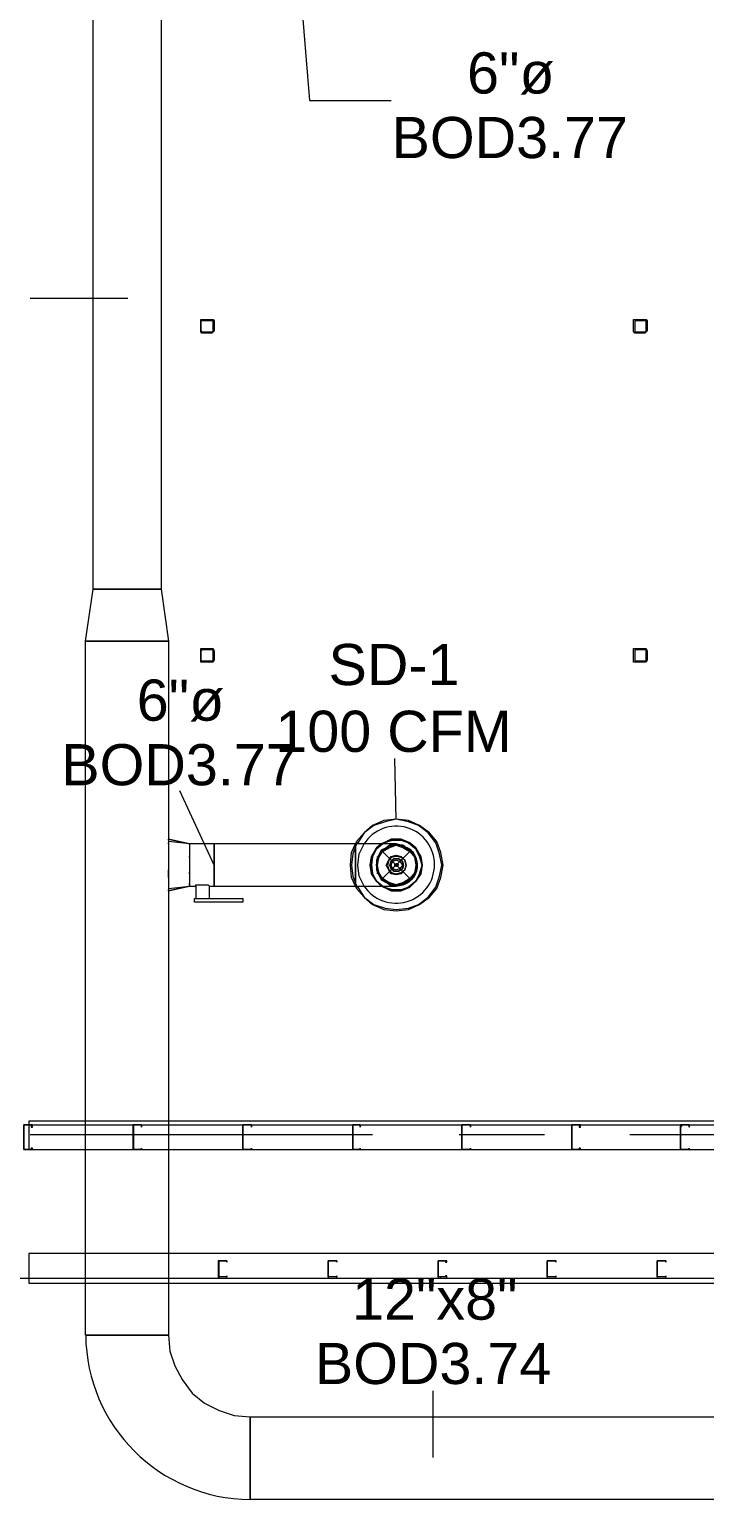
# Model space of a CAD drawing. Header units: metres. Extents: x 98 to 337, y -7 to 53.
# Drawn here: x 138.79 to 141.29, y 24.5 to 29.94 of the extents above; entities that cross this region are included whole.
import ezdxf

# ---------------------------------------------------------------- set-up
doc = ezdxf.new("R2010")
doc.units = ezdxf.units.M
doc.layers.add('HVAC - Ductos', color=5, linetype='Continuous', lineweight=0)
doc.layers.add('PDF_Text', color=7, linetype='Continuous', lineweight=0)
doc.layers.add('PDF_Geometry', color=7, linetype='Continuous', lineweight=0, true_color=0xaaaaaa)
doc.styles.add('PDF Helvetica', font='')
doc.styles.get('PDF Helvetica').set_extended_font_data('Helvetica')

msp = doc.modelspace()

# ---------------------------------------------------------------- linework, layer by layer
at = {"layer": 'HVAC - Ductos', "lineweight": 0}
for points in [[(139.0223, 27.8705), (139.0223, 31.6825), (139.2742, 31.6825), (139.2742, 27.8705)], [(139.2742, 27.8705), (139.3017, 27.6781), (138.9947, 27.6781), (139.0223, 27.8705)], [(138.9947, 25.1078), (138.9947, 27.6781), (139.3017, 27.6781), (139.3017, 25.1078)], [(139.3017, 26.9451), (139.3797, 26.9268), (139.3017, 26.9451), (139.3017, 26.9405)], [(140.0715, 26.7893), (140.0532, 26.8168), (140.0486, 26.8489), (140.0532, 26.8809), (140.0715, 26.913), (140.0898, 26.9268), (140.0715, 26.913), (140.0532, 26.8809), (140.0486, 26.8489), (140.0532, 26.8168), (140.0715, 26.7893), (140.0898, 26.7709)], [(140.0715, 26.9084), (140.0577, 26.8809), (140.0715, 26.9084), (140.0943, 26.9268)], [(140.209, 26.8947), (140.1677, 26.9222), (140.1219, 26.9222), (140.0852, 26.8947), (140.0715, 26.8489), (140.0852, 26.8031), (140.1219, 26.7755), (140.1677, 26.7755), (140.209, 26.8031), (140.2227, 26.8489)], [(140.2135, 26.8213), (140.1952, 26.7985), (140.1723, 26.7847), (140.1448, 26.7755), (140.1173, 26.7847), (140.0943, 26.7985), (140.0806, 26.8213), (140.0761, 26.8489), (140.0806, 26.8763), (140.0943, 26.8992), (140.1173, 26.913), (140.1448, 26.9222), (140.1723, 26.913), (140.1952, 26.8992), (140.2135, 26.8763), (140.2181, 26.8489)], [(140.0898, 26.7709), (140.0989, 26.7664), (140.1265, 26.7527), (140.1631, 26.7527), (140.1952, 26.7664), (140.2181, 26.7893), (140.2364, 26.8168), (140.241, 26.8489), (140.2364, 26.8809), (140.2181, 26.913), (140.1952, 26.9314), (140.1631, 26.9451), (140.1265, 26.9451), (140.0989, 26.9314), (140.0898, 26.9268), (140.0989, 26.9314), (140.1265, 26.9451), (140.1631, 26.9451), (140.1952, 26.9314), (140.2181, 26.913), (140.2364, 26.8809), (140.241, 26.8489), (140.2318, 26.8168), (140.2181, 26.7893), (140.1906, 26.7664), (140.1631, 26.7572), (140.131, 26.7572), (140.0989, 26.7664), (140.0943, 26.7709), (140.0989, 26.7664), (140.131, 26.7572), (140.1631, 26.7572), (140.1906, 26.7664), (140.2181, 26.7893), (140.2318, 26.8168), (140.241, 26.8489), (140.2318, 26.8809), (140.2181, 26.9084), (140.1906, 26.9314), (140.1631, 26.9405), (140.131, 26.9405), (140.0989, 26.9314), (140.0943, 26.9268), (140.0989, 26.9314), (140.131, 26.9405), (140.1631, 26.9405), (140.1906, 26.9314), (140.2181, 26.9084), (140.2318, 26.8809), (140.241, 26.8489), (140.2364, 26.8168), (140.2181, 26.7893), (140.1952, 26.7664), (140.1631, 26.7527), (140.1265, 26.7527), (140.0989, 26.7664)], [(139.3797, 26.8763), (139.3797, 26.8809)], [(140.0532, 26.8489), (140.0577, 26.8168), (140.0715, 26.7893), (140.0943, 26.7709), (140.0715, 26.7893), (140.0577, 26.8168), (140.0532, 26.8489), (140.0577, 26.8809)], [(140.1768, 26.8305), (140.1814, 26.8489), (140.1768, 26.8305), (140.1631, 26.8168), (140.1448, 26.8122), (140.1265, 26.8168), (140.1173, 26.8305), (140.1081, 26.8489), (140.1173, 26.8672), (140.1265, 26.8809), (140.1448, 26.8855), (140.1631, 26.8809), (140.1768, 26.8672), (140.1814, 26.8489), (140.1768, 26.8672), (140.1631, 26.8763), (140.1448, 26.8809), (140.1265, 26.8763), (140.1173, 26.8672), (140.1127, 26.8489), (140.1173, 26.8305), (140.1265, 26.8213), (140.1448, 26.8168), (140.1631, 26.8213)], [(140.1265, 26.8626), (140.1219, 26.8489), (140.1265, 26.8626), (140.1356, 26.8717), (140.154, 26.8717), (140.1677, 26.8626), (140.1723, 26.8489), (140.1677, 26.8626), (140.154, 26.8717), (140.1356, 26.8717)], [(140.1677, 26.8351), (140.1723, 26.8489), (140.1677, 26.8351), (140.154, 26.8259), (140.1356, 26.8259), (140.1265, 26.8351), (140.1219, 26.8489), (140.1265, 26.8351), (140.1356, 26.8259), (140.154, 26.8259)], [(140.1586, 26.8351), (140.1448, 26.8305), (140.131, 26.8351), (140.1265, 26.8489), (140.131, 26.8626), (140.1448, 26.8672), (140.1586, 26.8626), (140.1677, 26.8489)], [(140.1494, 26.8534), (140.1448, 26.8534), (140.1402, 26.8489), (140.1402, 26.8534), (140.1494, 26.8534), (140.154, 26.8489), (140.1494, 26.8443), (140.1402, 26.8443), (140.1402, 26.8489), (140.1448, 26.8443), (140.1494, 26.8443), (140.1494, 26.8489)], [(139.3797, 26.8168), (139.3797, 26.8213)], [(139.3017, 26.7572), (139.3017, 26.7527)], [(139.3797, 26.7755), (139.3797, 26.7801)], [(139.5767, 26.7251), (139.5767, 26.7114), (139.3979, 26.7114), (139.3979, 26.7251)], [(139.6042, 24.8054), (142.6189, 24.8054), (142.6189, 24.4985), (139.6042, 24.4985)]]:
    msp.add_lwpolyline(points, close=True, dxfattribs=at)
for points in [[(139.4529, 26.7251), (139.4529, 26.7709), (139.4713, 26.7709), (139.9936, 26.7709), (139.9981, 26.7618), (140.0257, 26.7297), (140.0577, 26.7022), (140.0989, 26.6839), (140.1448, 26.6793), (140.1906, 26.6839), (140.2318, 26.7022), (140.2685, 26.7297), (140.296, 26.7618), (140.3097, 26.8031), (140.3189, 26.8489), (140.3097, 26.8947), (140.296, 26.9359), (140.2685, 26.968), (140.2318, 26.9954), (140.1906, 27.0138), (140.1448, 27.0184), (140.0989, 27.0138), (140.0577, 26.9954), (140.0257, 26.968), (139.9981, 26.9359), (139.9936, 26.9268), (139.4713, 26.9268), (139.4713, 26.9222), (139.4713, 26.913), (139.4713, 26.9038), (139.4713, 26.8855), (139.4713, 26.8672), (139.4713, 26.8489), (139.4713, 26.8305), (139.4713, 26.8122), (139.4713, 26.7939), (139.4713, 26.7847), (139.4713, 26.7755), (139.4713, 26.7709), (139.4713, 26.7755), (139.4713, 26.7847), (139.4713, 26.7939), (139.4713, 26.8122), (139.4713, 26.8305), (139.4713, 26.8489), (139.4713, 26.8672), (139.4713, 26.8855), (139.4713, 26.9038), (139.4713, 26.913), (139.4713, 26.9222), (139.4713, 26.9268), (139.3797, 26.9268), (139.3797, 26.9222), (139.3797, 26.9176), (139.3797, 26.913), (139.3797, 26.9038), (139.3797, 26.8855), (139.3797, 26.8672), (139.3797, 26.8489), (139.3797, 26.8305), (139.3797, 26.8122), (139.3797, 26.7939), (139.3797, 26.7847), (139.3797, 26.7801), (139.3797, 26.7755), (139.3797, 26.7709), (139.4025, 26.7709), (139.4025, 26.7251), (139.4071, 26.7251), (139.4117, 26.7251), (139.4209, 26.7251), (139.4255, 26.7251), (139.4301, 26.7251), (139.4392, 26.7251), (139.4438, 26.7251), (139.4483, 26.7251)], [(139.3797, 26.9268), (139.3017, 26.9359), (139.3017, 26.9314), (139.3017, 26.9222), (139.3017, 26.9038), (139.3017, 26.8947), (139.3017, 26.8901), (139.3017, 26.8809), (139.3017, 26.8717), (139.3017, 26.8672)], [(139.3017, 26.9268), (139.3017, 26.9314)], [(139.9936, 26.7709), (139.9799, 26.8031), (139.9753, 26.8489), (139.9799, 26.8947), (139.9936, 26.9268)], [(139.9981, 26.9268), (139.9845, 26.8901), (139.9799, 26.8489), (139.9845, 26.8076), (139.9981, 26.7709)], [(139.9936, 26.7709), (139.9936, 26.7755), (139.9936, 26.7847), (139.9936, 26.7939), (139.9936, 26.8122), (139.9936, 26.8305), (139.9936, 26.8489), (139.9936, 26.8672), (139.9936, 26.8855), (139.9936, 26.9038), (139.9936, 26.913), (139.9936, 26.9222), (139.9936, 26.9268)], [(140.0257, 26.7709), (140.0073, 26.8076), (140.0027, 26.8489), (140.0073, 26.8901), (140.0257, 26.9268)], [(140.2135, 26.8168), (140.1998, 26.7985), (140.1814, 26.7847), (140.1631, 26.7801), (140.1448, 26.7755), (140.1265, 26.7801), (140.1081, 26.7847), (140.0943, 26.7985), (140.0806, 26.8122), (140.0761, 26.8305), (140.0715, 26.8489), (140.0761, 26.8672), (140.0806, 26.8855), (140.0943, 26.8992), (140.1081, 26.913), (140.1265, 26.9222), (140.1448, 26.9222), (140.1631, 26.9222), (140.1814, 26.913)], [(140.1402, 26.9222), (140.1265, 26.9222), (140.1081, 26.913), (140.0898, 26.9038), (140.0806, 26.8855), (140.0715, 26.8672), (140.0715, 26.8489), (140.0715, 26.8305), (140.0806, 26.8122), (140.0898, 26.7939), (140.1081, 26.7847), (140.1265, 26.7755), (140.1448, 26.7709)], [(140.0806, 26.8809), (140.0943, 26.8992), (140.1127, 26.913)], [(140.0898, 26.9038), (140.1998, 26.7939)], [(140.1998, 26.9038), (140.0898, 26.7939)], [(140.1127, 26.9176), (140.1173, 26.9176), (140.1173, 26.9222)], [(140.1219, 26.9176), (140.1448, 26.9222), (140.1723, 26.9176)], [(140.1723, 26.9222), (140.1768, 26.9176)], [(140.1768, 26.913), (140.1952, 26.9038)], [(140.186, 26.913), (140.1814, 26.913), (140.1998, 26.8992)], [(139.3017, 26.8626), (139.3017, 26.8397), (139.3017, 26.8351)], [(140.0761, 26.8259), (140.0715, 26.8489), (140.0761, 26.8717)], [(140.0761, 26.8763), (140.0761, 26.8809)], [(140.2135, 26.8809), (140.1998, 26.8992), (140.209, 26.8855), (140.2181, 26.8672), (140.2181, 26.8489), (140.2181, 26.8305), (140.209, 26.8122), (140.1998, 26.7985)], [(140.2135, 26.8809), (140.2181, 26.8763)], [(140.2135, 26.8717), (140.2181, 26.8489), (140.2135, 26.8259)], [(139.3017, 26.8031), (139.3017, 26.8076), (139.3017, 26.8305), (139.3017, 26.8168), (139.3017, 26.8076)], [(139.3017, 26.7985), (139.3017, 26.7939), (139.3017, 26.7755), (139.3017, 26.7664), (139.3017, 26.7618), (139.3797, 26.7709)], [(140.0761, 26.8168), (140.0761, 26.8213)], [(140.1127, 26.7847), (140.0943, 26.7985), (140.0806, 26.8168)], [(140.1952, 26.7939), (140.1768, 26.7847)], [(140.2181, 26.8213), (140.2135, 26.8168)], [(139.3017, 26.7527), (139.3797, 26.7709), (139.3017, 26.7527)], [(139.4025, 26.7709), (139.4025, 26.7755), (139.4071, 26.7755), (139.4117, 26.7755), (139.4209, 26.7755), (139.4301, 26.7755), (139.4392, 26.7755), (139.4438, 26.7755), (139.4483, 26.7755), (139.4529, 26.7709)], [(140.1173, 26.7801), (140.1127, 26.7801)], [(140.1723, 26.7801), (140.1448, 26.7755), (140.1219, 26.7801)], [(140.1768, 26.7801), (140.1723, 26.7801)], [(138.9947, 25.1078), (139.3017, 25.1078)], [(139.3017, 25.1078), (139.3063, 25.0483), (139.3247, 24.9933), (139.3521, 24.9429), (139.3888, 24.8925), (139.4346, 24.8558), (139.4896, 24.8283), (139.5445, 24.81), (139.6042, 24.8054)], [(139.6042, 24.8054), (139.6042, 24.4985)]]:
    msp.add_lwpolyline(points, dxfattribs=at)
for points in [[(140.0257, 26.7709, 0.74034), (140.2868, 26.8489, 0.757591), (140.0257, 26.9268)], [(140.1448, 26.9268), (140.1631, 26.9222), (140.1814, 26.913), (140.1631, 26.9222), (140.1448, 26.9268), (140.1402, 26.9222), (140.1448, 26.9268), (140.1402, 26.9268), (140.1219, 26.9268), (140.0898, 26.9268), (140.0532, 26.9268), (140.0119, 26.9268), (139.9936, 26.9268), (139.9936, 26.9222), (139.9936, 26.913), (139.9936, 26.9038), (139.9936, 26.8855), (139.9936, 26.8672), (139.9936, 26.8489), (139.9936, 26.8305), (139.9936, 26.8122), (139.9936, 26.7939), (139.9936, 26.7847), (139.9936, 26.7755), (139.9936, 26.7709), (140.0348, 26.7709), (140.0761, 26.7709), (140.1081, 26.7709), (140.131, 26.7709), (140.1448, 26.7709), (140.1631, 26.7755), (140.1814, 26.7847), (140.1998, 26.7939), (140.2135, 26.8122), (140.2181, 26.8305), (140.2227, 26.8489), (140.2181, 26.8672), (140.2135, 26.8855), (140.1998, 26.9038), (140.186, 26.913, -0.763195), (140.1448, 26.7709)]]:
    msp.add_lwpolyline(points, format="xyb", dxfattribs=at)
msp.add_arc((139.6093, 25.113), 0.6145, 180.4808, 269.5254, dxfattribs=at)
at = {"layer": 'PDF_Geometry', "lineweight": 0}
for points in [[(139.7599, 30.4638), (139.824, 29.6804), (140.1265, 29.6804)], [(139.1506, 28.9473), (138.7886, 28.9473)], [(139.4209, 28.8281), (139.4209, 28.8648), (139.4209, 28.8281)], [(139.4209, 27.6094), (139.4209, 27.6415), (139.4209, 27.6094)], [(138.7978, 25.8867), (139.1734, 25.8867)], [(139.201, 25.8867), (139.5767, 25.8867)], [(139.6088, 25.8867), (139.9845, 25.8867)], [(140.0119, 25.8867), (140.3922, 25.8867)], [(140.4197, 25.8867), (140.7954, 25.8867)], [(140.8274, 25.8867), (141.2031, 25.8867)], [(141.2306, 25.8867), (141.4597, 25.8867)], [(140.0577, 25.85), (138.7886, 25.85)], [(140.6946, 25.85), (140.3784, 25.85)], [(142.2799, 25.85), (141.0107, 25.85)], [(137.9868, 25.4102), (137.9868, 25.401), (137.9868, 25.3186), (138.3854, 25.3186), (138.7657, 25.3186), (138.7841, 25.3186), (141.4597, 25.3186), (141.4597, 25.4102)]]:
    msp.add_lwpolyline(points, dxfattribs=at)
for points in [[(139.4255, 28.8236), (139.4621, 28.8236), (139.4667, 28.8236), (139.4667, 28.8281), (139.4667, 28.8648), (139.4621, 28.8648), (139.4255, 28.8648), (139.4209, 28.8648), (139.4209, 28.8694), (139.4255, 28.8694), (139.4621, 28.8694), (139.4667, 28.8694), (139.4713, 28.8648), (139.4713, 28.8281), (139.4667, 28.8236), (139.4621, 28.819), (139.4255, 28.819), (139.4209, 28.8236), (139.4209, 28.8281)], [(141.0245, 28.8648), (141.0245, 28.8694), (141.0291, 28.8694), (141.0657, 28.8694), (141.0703, 28.8694), (141.0749, 28.8648), (141.0749, 28.8281), (141.0703, 28.8236), (141.0657, 28.819), (141.0291, 28.819), (141.0245, 28.8236), (141.0245, 28.8281)], [(141.0291, 28.8236), (141.0657, 28.8236), (141.0703, 28.8236), (141.0703, 28.8281), (141.0703, 28.8648), (141.0657, 28.8648), (141.0291, 28.8648), (141.0291, 28.8281)], [(139.4255, 27.6048), (139.4621, 27.6048), (139.4667, 27.6048), (139.4667, 27.6094), (139.4667, 27.6415), (139.4667, 27.646), (139.4621, 27.646), (139.4255, 27.646), (139.4209, 27.6415), (139.4209, 27.6506), (139.4255, 27.6506), (139.4621, 27.6506), (139.4667, 27.6506), (139.4713, 27.6415), (139.4713, 27.6094), (139.4667, 27.6002), (139.4621, 27.6002), (139.4255, 27.6002), (139.4209, 27.6002), (139.4209, 27.6094)], [(141.0245, 27.6415), (141.0245, 27.6506), (141.0291, 27.6506), (141.0657, 27.6506), (141.0703, 27.6506), (141.0749, 27.6415), (141.0749, 27.6094), (141.0703, 27.6002), (141.0657, 27.6002), (141.0291, 27.6002), (141.0245, 27.6002), (141.0245, 27.6094)], [(141.0291, 27.6048), (141.0657, 27.6048), (141.0703, 27.6048), (141.0703, 27.6094), (141.0703, 27.6415), (141.0703, 27.646), (141.0657, 27.646), (141.0291, 27.646), (141.0291, 27.6415), (141.0291, 27.6094)], [(138.7978, 25.8867), (138.7657, 25.8867), (138.7657, 25.8821), (138.7657, 25.7951), (138.7978, 25.7951), (138.7978, 25.7996), (138.7932, 25.7996), (138.7932, 25.7951), (138.7657, 25.7951), (138.7657, 25.8821), (138.7657, 25.8867), (138.7932, 25.8867), (138.7932, 25.8775), (138.7978, 25.8775)], [(141.4597, 25.9004), (138.7841, 25.9004), (138.7841, 25.8867), (138.7841, 25.7951), (141.4597, 25.7951)], [(139.201, 25.8867), (139.1734, 25.8867), (139.1689, 25.8867), (139.1689, 25.8821), (139.1689, 25.7951), (139.1734, 25.7951), (139.201, 25.7951), (139.201, 25.7996), (139.201, 25.7951), (139.1734, 25.7951), (139.1734, 25.8821), (139.1734, 25.8867), (139.201, 25.8867), (139.201, 25.8775)], [(139.6088, 25.8867), (139.5767, 25.8867), (139.5767, 25.8821), (139.5767, 25.7951), (139.6088, 25.7951), (139.6088, 25.7996), (139.6088, 25.7951), (139.5767, 25.7951), (139.5767, 25.8821), (139.5767, 25.8867), (139.6088, 25.8867), (139.6088, 25.8775)], [(140.0119, 25.8867), (139.9845, 25.8867), (139.9845, 25.8821), (139.9845, 25.7951), (140.0119, 25.7951), (140.0119, 25.7996), (140.0119, 25.7951), (139.9845, 25.7951), (139.9845, 25.8821), (139.9845, 25.8867), (140.0119, 25.8867), (140.0119, 25.8775)], [(140.4197, 25.8867), (140.3922, 25.8867), (140.3876, 25.8867), (140.3876, 25.8821), (140.3876, 25.7951), (140.3922, 25.7951), (140.4197, 25.7951), (140.4197, 25.7996), (140.4197, 25.7951), (140.3922, 25.7951), (140.3876, 25.7951), (140.3876, 25.8821), (140.3922, 25.8867), (140.4197, 25.8867), (140.4197, 25.8775)], [(140.8274, 25.8867), (140.7954, 25.8867), (140.7954, 25.8821), (140.7954, 25.7951), (140.8274, 25.7951), (140.8274, 25.7996), (140.8228, 25.7996), (140.8228, 25.7951), (140.7954, 25.7951), (140.7954, 25.8821), (140.7954, 25.8867), (140.8228, 25.8867), (140.8228, 25.8775), (140.8274, 25.8775)], [(141.2306, 25.8867), (141.2031, 25.8867), (141.1985, 25.8867), (141.1985, 25.8821), (141.1985, 25.7951), (141.2031, 25.7951), (141.2306, 25.7951), (141.2306, 25.7996), (141.2306, 25.7951), (141.2031, 25.7951), (141.1985, 25.7951), (141.1985, 25.8821), (141.2031, 25.8821), (141.2031, 25.8867), (141.2306, 25.8867), (141.2306, 25.8775)], [(141.4597, 25.4102), (138.7841, 25.4102), (138.7841, 25.3002), (141.4597, 25.3002)], [(139.5171, 25.3827), (139.4896, 25.3827), (139.485, 25.3827), (139.485, 25.3232), (139.4896, 25.3186), (139.5171, 25.3186), (139.5171, 25.3277), (139.5171, 25.3232), (139.4896, 25.3232), (139.4896, 25.3827), (139.5171, 25.3827), (139.5171, 25.3781)], [(139.9249, 25.3827), (139.8928, 25.3827), (139.8928, 25.3232), (139.8928, 25.3186), (139.9249, 25.3186), (139.9249, 25.3277), (139.9249, 25.3232), (139.8928, 25.3232), (139.8928, 25.3827), (139.9249, 25.3827), (139.9249, 25.3781)], [(140.3326, 25.3827), (140.3006, 25.3827), (140.3006, 25.3232), (140.3006, 25.3186), (140.3326, 25.3186), (140.3326, 25.3277), (140.3281, 25.3277), (140.3281, 25.3232), (140.3006, 25.3232), (140.3006, 25.3827), (140.3281, 25.3827), (140.3281, 25.3781), (140.3326, 25.3781)], [(140.7358, 25.3827), (140.7084, 25.3827), (140.7038, 25.3827), (140.7038, 25.3232), (140.7038, 25.3186), (140.7084, 25.3186), (140.7358, 25.3186), (140.7358, 25.3277), (140.7358, 25.3232), (140.7084, 25.3232), (140.7038, 25.3232), (140.7038, 25.3827), (140.7084, 25.3827), (140.7358, 25.3827), (140.7358, 25.3781)], [(141.1436, 25.3827), (141.1115, 25.3827), (141.1115, 25.3232), (141.1115, 25.3186), (141.1436, 25.3186), (141.1436, 25.3277), (141.1436, 25.3232), (141.1115, 25.3232), (141.1115, 25.3827), (141.1436, 25.3827), (141.1436, 25.3781)]]:
    msp.add_lwpolyline(points, close=True, dxfattribs=at)
at = {"layer": 'PDF_Geometry', "color": 7, "lineweight": 0}
for points in [[(140.1448, 27.0184), (140.1402, 27.2429)], [(139.4713, 26.8489), (139.343, 27.1238)], [(139.9981, 26.7709), (140.0027, 26.7664), (140.0257, 26.7297), (140.0623, 26.7022), (140.1035, 26.6885), (140.1448, 26.6839), (140.1906, 26.6885), (140.2272, 26.7022), (140.2639, 26.7297), (140.2914, 26.7664), (140.3052, 26.8076), (140.3143, 26.8489), (140.3052, 26.8901), (140.2914, 26.9314), (140.2639, 26.968), (140.2272, 26.9954), (140.1906, 27.0092), (140.1448, 27.0184), (140.1035, 27.0092), (140.0623, 26.9954), (140.0257, 26.968), (140.0027, 26.9314), (139.9981, 26.9268)], [(140.2822, 24.6542), (140.2822, 24.9016)]]:
    msp.add_lwpolyline(points, dxfattribs=at)
at = {"layer": 'PDF_Geometry', "color": 254, "lineweight": 0, "true_color": 0xd2d2d2}
for points in [[(139.1689, 25.8134), (139.1734, 25.8134)], [(140.7954, 25.8042), (140.7954, 25.8088)], [(140.3097, 25.3186), (140.3097, 25.3232)]]:
    msp.add_lwpolyline(points, dxfattribs=at)

# ---------------------------------------------------------------- texts
at = {"layer": 'PDF_Text', "lineweight": 0, "char_height": 0.15242, "attachment_point": 4, "style": 'PDF Helvetica'}
for s, insert in [('6"ø', (140.4074, 29.7805)), ('BOD3.77', (140.1279, 29.5423)), ('SD-1', (139.8942, 27.5904)), ('6"ø', (139.184, 27.4575)), ('100 CFM', (139.6972, 27.343)), ('BOD3.77', (138.9045, 27.2193)), ('12"x8"', (139.9813, 25.2399)), ('BOD3.74', (139.8438, 25.0016))]:
    msp.add_mtext(s, dxfattribs=dict(at, insert=insert))

doc.saveas('drawing.dxf')
